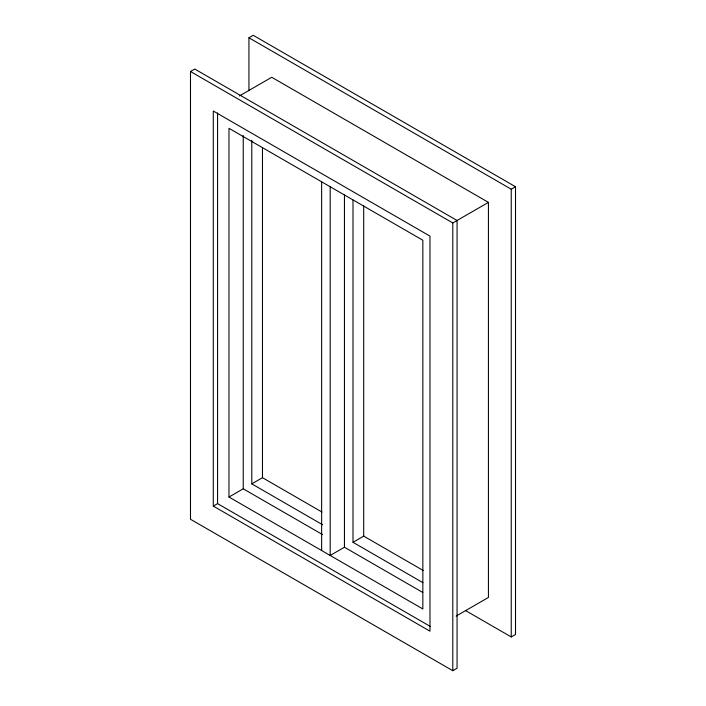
<?xml version="1.0" encoding="UTF-8"?>
<svg xmlns="http://www.w3.org/2000/svg" width="706" height="706" viewBox="0 0 706 706"><rect width="100%" height="100%" fill="white"/><g stroke="black" fill="none" stroke-linecap="round" stroke-linejoin="round"><path stroke-width="1.06" d="M190.488 71.518L194.759 69.047L457.064 220.484L457.064 668.229L452.793 670.7L190.488 519.263L190.488 71.518L452.793 222.955L488.428 202.375L488.428 597.452L456.12 616.1M248.936 90.703L248.936 37.771L253.207 35.3L515.512 186.737L515.512 634.482L511.241 636.953L465.457 610.522M239.431 95.928L271.739 77.272L488.428 202.375M248.936 37.771L511.241 189.208L515.512 186.737M213.291 506.087L429.98 631.19L429.98 236.122L213.291 111.018L213.291 506.087L217.572 503.625L430.439 626.522M228.973 497.033L422.85 608.969L422.85 240.243L228.973 128.307L228.973 497.033L243.235 488.808L322.518 534.583M251.786 140.397L251.786 483.866L262.473 477.697L321.98 512.044M422.779 592.466L344.449 547.238L330.187 555.472L330.187 186.746M353 199.93L353 542.305L363.696 536.128L423.194 570.483M251.786 483.866L322.616 524.761M353 542.305L422.885 582.653M511.241 189.208L511.241 636.953M452.793 222.955L452.793 670.7M363.696 205.87L363.696 536.128M344.449 195.024L344.449 547.238M321.636 181.804L321.636 550.53M262.473 147.43L262.473 477.697M243.235 135.481L243.235 488.808M217.572 112.951L217.572 503.625"/></g></svg>
